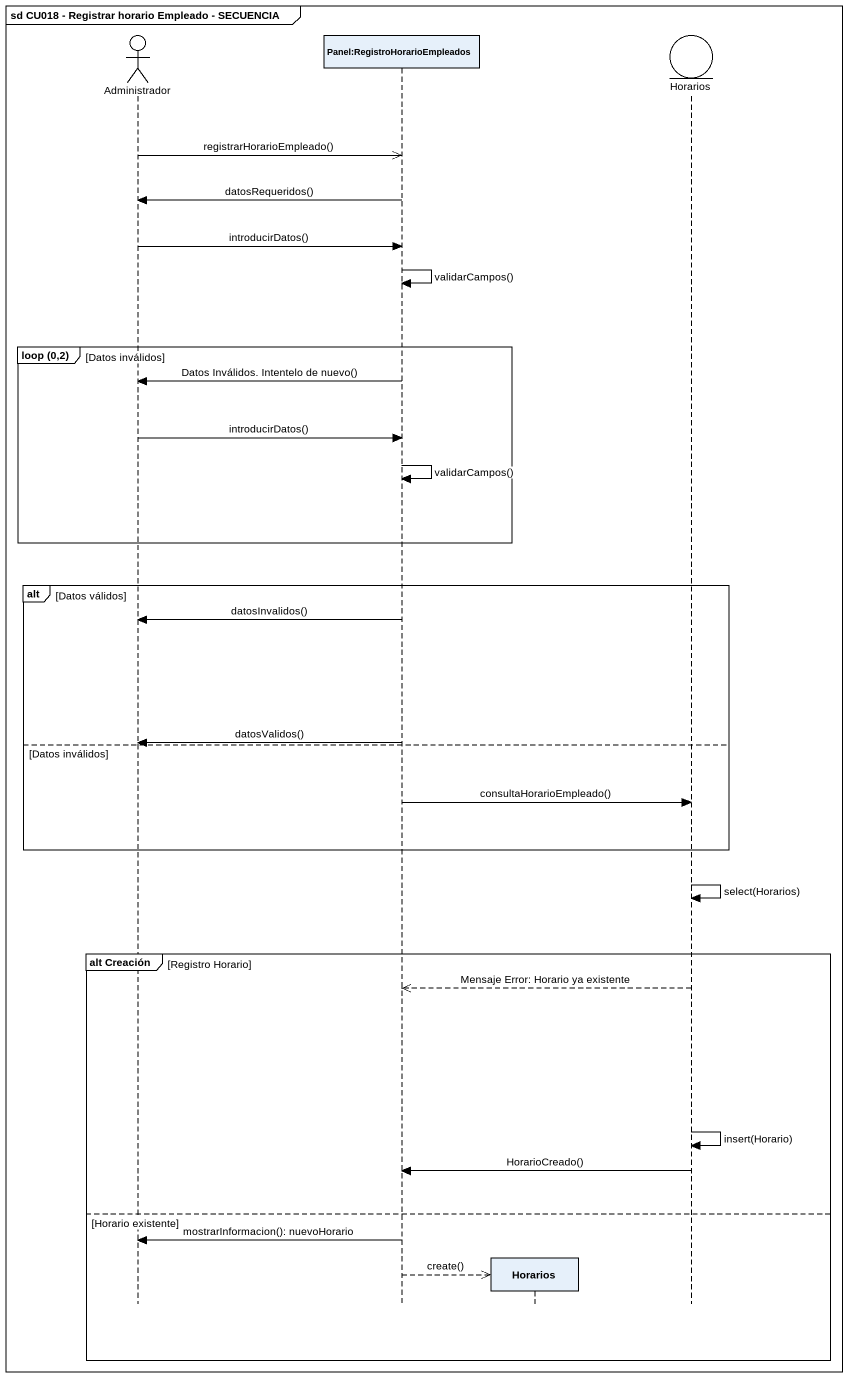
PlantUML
@startuml
mainframe sd CU018 - Registrar horario Empleado - SECUENCIA
hide footbox
actor Administrador
participant "Panel:RegistroHorarioEmpleados" as Panel_RegistroHorarioEmplead
participant Horarios
entity "Horarios" as Horarios_2

Administrador ->> Panel_RegistroHorarioEmplead : registrarHorarioEmpleado()
Panel_RegistroHorarioEmplead -> Administrador : datosRequeridos()
Administrador -> Panel_RegistroHorarioEmplead : introducirDatos()
Panel_RegistroHorarioEmplead -> Panel_RegistroHorarioEmplead : validarCampos()
group loop (0,2) [Datos inválidos]
  Panel_RegistroHorarioEmplead -> Administrador : Datos Inválidos. Intentelo de nuevo()
  Administrador -> Panel_RegistroHorarioEmplead : introducirDatos()
  Panel_RegistroHorarioEmplead -> Panel_RegistroHorarioEmplead : validarCampos()
end
alt Datos válidos
  Panel_RegistroHorarioEmplead -> Administrador : datosInvalidos()
  Panel_RegistroHorarioEmplead -> Administrador : datosValidos()
else Datos inválidos
  Panel_RegistroHorarioEmplead -> Horarios_2 : consultaHorarioEmpleado()
end
Horarios_2 -> Horarios_2 : select(Horarios)
group alt Creación [Registro Horario]
  Horarios_2 -->> Panel_RegistroHorarioEmplead : Mensaje Error: Horario ya existente
  Horarios_2 -> Horarios_2 : insert(Horario)
  Horarios_2 -> Panel_RegistroHorarioEmplead : HorarioCreado()
else Horario existente
  Panel_RegistroHorarioEmplead -> Administrador : mostrarInformacion(): nuevoHorario
  Panel_RegistroHorarioEmplead -->> Horarios ** : create()
end
@enduml
